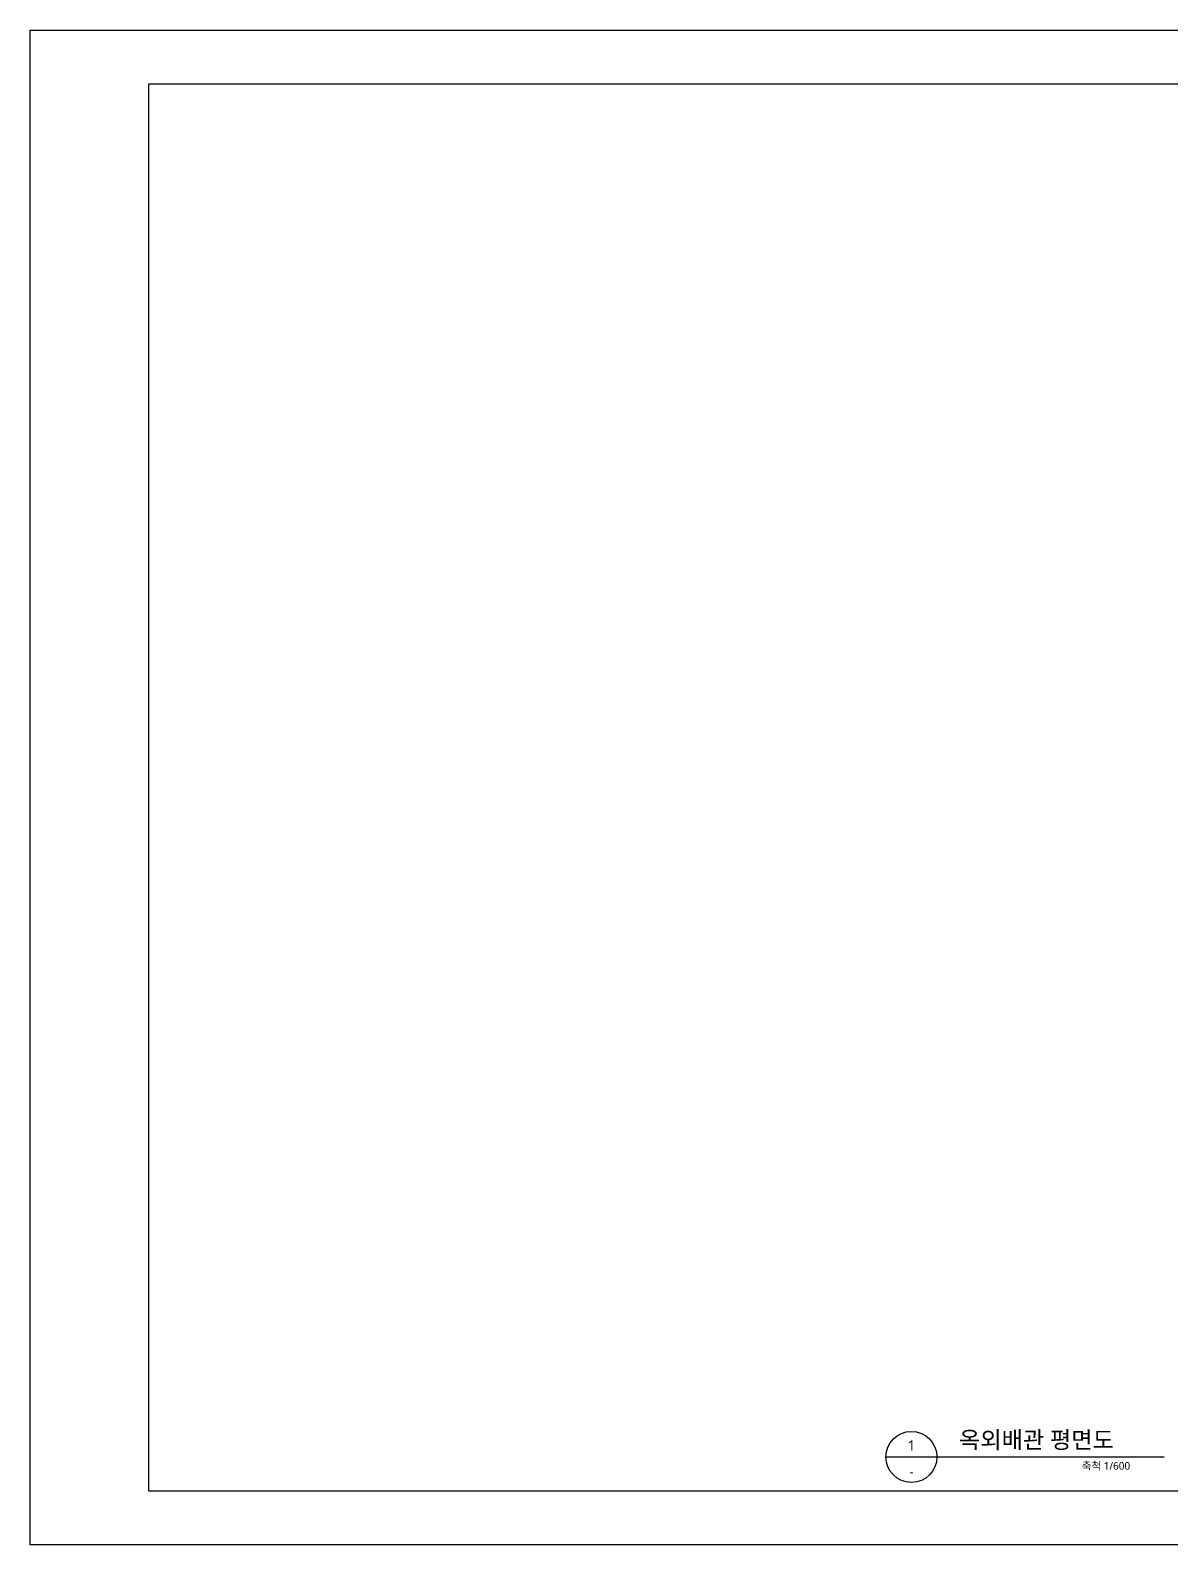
# Model space of a CAD drawing. Header units: millimetres. Extents: x 0 to 252300, y 0 to 178200.
# Drawn here: x 0 to 134225, y 0 to 178200 of the extents above; entities that cross this region are included whole.
import ezdxf
from ezdxf.enums import TextEntityAlignment as Align

# ---------------------------------------------------------------- set-up
doc = ezdxf.new("R2010")
doc.units = ezdxf.units.MM
doc.header["$LTSCALE"] = 300
doc.layers.get('DEFPOINTS').update_dxf_attribs({"color": 137})
doc.layers.add('AA-MKXS', color=3, linetype='Continuous')
doc.styles.add('스타일1', font='malgun.ttf')

msp = doc.modelspace()

# ---------------------------------------------------------------- linework, layer by layer
at = {"layer": 'AA-MKXS', "color": 7}
msp.add_line((100709, 10327), (133460, 10327), dxfattribs=at)
msp.add_circle((103709, 10327), 3000, dxfattribs=at)
at = {"layer": 'DEFPOINTS'}
for points in [[(252300, 0), (0, 0), (0, 178200), (252300, 178200)], [(13950, 171900), (220050, 171900), (220050, 6300), (13950, 6300)]]:
    msp.add_lwpolyline(points, close=True, dxfattribs=at)

# ---------------------------------------------------------------- texts
at = {"layer": 'AA-MKXS', "linetype": 'Continuous', "style": '스타일1'}
msp.add_text('옥외배관 평면도', height=2000, dxfattribs=at).set_placement((109301, 11340))
msp.add_text('1', height=1200, dxfattribs=at).set_placement((103719, 11075), align=Align.CENTER)
msp.add_text('축척 1/600', height=900, dxfattribs=at).set_placement((129451, 9277), align=Align.MIDDLE_RIGHT)
at = {"layer": 'AA-MKXS', "style": '스타일1'}
msp.add_text('-', height=1200, dxfattribs=at).set_placement((103709, 8612), align=Align.MIDDLE)

doc.saveas('drawing.dxf')
